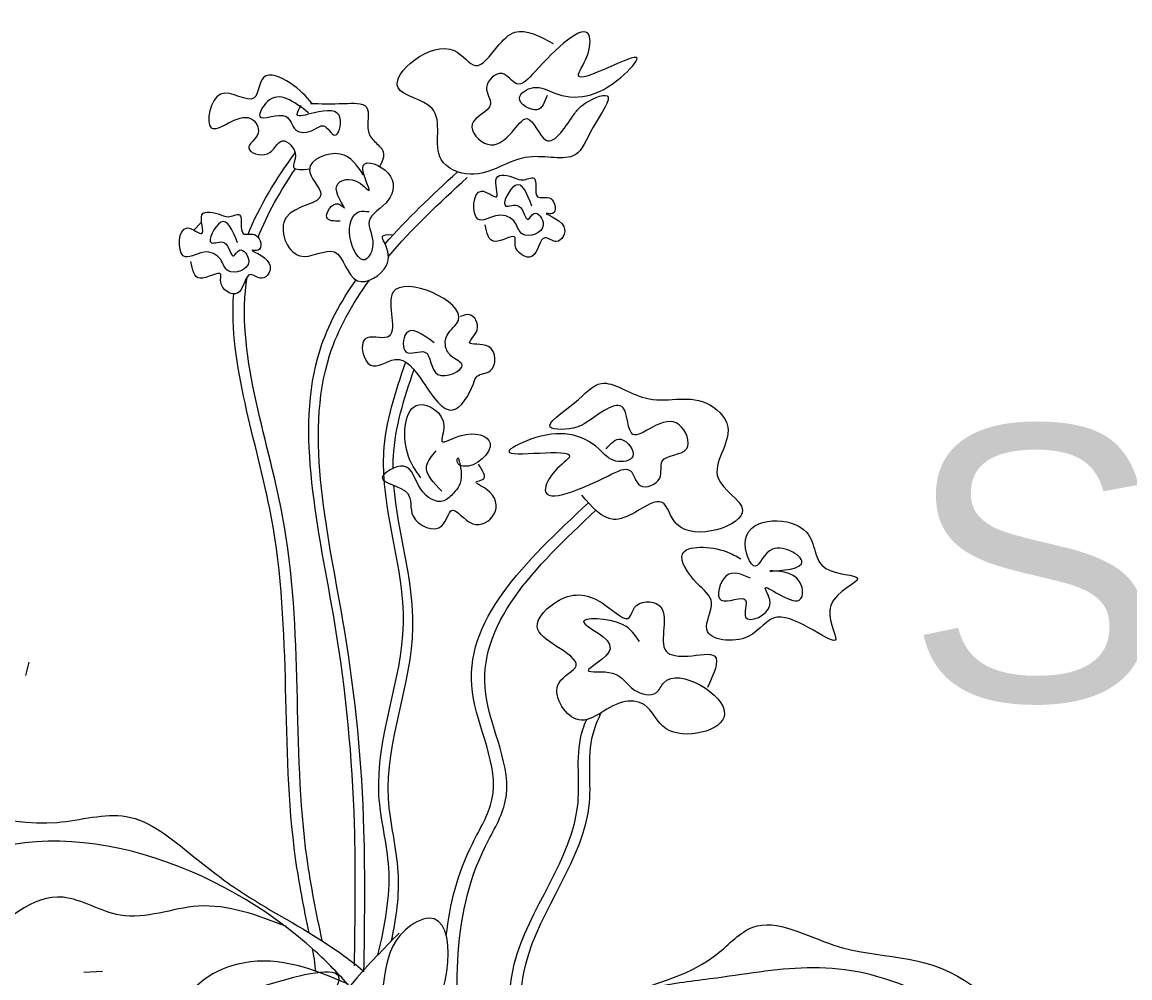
# Model space of a CAD drawing. Header units: metres. Extents: x -2 to 3328848, y -2 to 2725060.
# Drawn here: x 1663899.51 to 1663905.54, y 1363167.64 to 1363172.85 of the extents above; entities that cross this region are included whole.
import ezdxf

# ---------------------------------------------------------------- set-up
doc = ezdxf.new("R2010")
doc.units = ezdxf.units.M
doc.layers.get('0').update_dxf_attribs({"color": 253, "lineweight": 0})
doc.layers.add('8', color=253, linetype='Continuous', lineweight=0)
doc.styles.get("Standard").update_dxf_attribs({"font": 'arial.ttf'})

# ---------------------------------------------------------------- blocks, each defined once
blk = doc.blocks.new('A$C16C20323')
at = {"layer": '8'}
h = blk.add_hatch(dxfattribs=at)
h.set_pattern_fill('SWAMP', color=256, scale=10, angle=-25.01693015991789, style=0)
h.set_pattern_definition([(205.0169301599179, (2187.623461894764, -9811.434357799055), (-208.1074678211192, 145.6265179734853), [31.74999999999995, -222.2499999999996]), (115.0169301599179, (2173.237808845326, -9818.147673771153), (22.06298096990032, 253.0395735269916), [15.87499999999998, -424.0659999999993]), (115.0169301599179, (2169.641350273814, -9819.826023908481), (22.06298096990032, 253.0395735269916), [12.69999999999998, -427.2409999999994]), (115.0169301599179, (2176.834267416823, -9816.469323633824), (22.06298096990032, 253.0395735269916), [12.69999999999998, -427.2409999999994]), (145.0169301599179, (2166.0449823206, -9821.504331757202), (22.06253011914979, 253.0396128370845), [10.16, -243.84]), (85.01693015991793, (2180.430635370038, -9814.791015785104), (230.169997940269, 107.4130948635992), [10.15999999999996, -243.8399999999994])])
edge = h.paths.add_edge_path()
edge.add_spline(control_points=[(3949.401275806507, 685.5373415384347), (3946.275762554331, 686.6833326884916), (3943.152134215678, 687.8508758619537), (3940.031249343592, 689.0315186951884)], knot_values=[186.4269010700747, 186.4269010700747, 186.4269010700747, 186.4269010700747, 196.0259391404553, 196.0259391404553, 196.0259391404553, 196.0259391404553], degree=3, periodic=0)
edge.add_spline(control_points=[(3940.031249343592, 689.0315186951884), (3922.483534738625, 695.669887086533), (3894.290481677221, 707.0570879125407), (3866.721416288812, 715.6069628740624), (3856.226874097192, 718.8615898355602)], knot_values=[196.0259391404553, 196.0259391404553, 196.0259391404553, 196.0259391404553, 249.9981897823692, 283.1712426993253, 283.1712426993253, 283.1712426993253, 283.1712426993253], degree=3, periodic=0)
edge.add_line((3856.226874097192, 718.8615898355602), (3947.277296313594, 969.2507500582105))
edge.add_spline(control_points=[(3947.277296313594, 969.2507500582105), (3957.411127318483, 965.004165355811), (3984.032607751593, 953.8484265726984), (4012.954840524733, 944.4664739512336), (4030.66788823792, 938.2827725138304)], knot_values=[196.0259391404553, 196.0259391404553, 196.0259391404553, 196.0259391404553, 229.1989920574113, 283.1712426993253, 283.1712426993253, 283.1712426993253, 283.1712426993253], degree=3, periodic=0)
edge.add_spline(control_points=[(4030.66788823792, 938.2827725138304), (4033.818177827838, 937.1829928157931), (4036.962155709713, 936.0714109977525), (4040.093734620561, 934.9421004423311)], knot_values=[186.4269010700747, 186.4269010700747, 186.4269010700747, 186.4269010700747, 196.0259391404553, 196.0259391404553, 196.0259391404553, 196.0259391404553], degree=3, periodic=0)
edge.add_spline(control_points=[(4040.093734620561, 934.9421004423311), (4075.752642074091, 922.0827787619019), (4114.331557676094, 904.9092205339803), (4139.310460974215, 873.5530435925575), (4142.089995035509, 869.7145079002621)], knot_values=[62.59018875468962, 62.59018875468962, 62.59018875468962, 62.59018875468962, 171.8932655536912, 186.4269010700747, 186.4269010700747, 186.4269010700747, 186.4269010700747], degree=3, periodic=0)
edge.add_spline(control_points=[(4142.089995035509, 869.7145079002621), (4145.3183117835, 865.2562034543043), (4148.341552461832, 860.5840377530658), (4151.215024965233, 855.7556880078009)], knot_values=[45.70995706407502, 45.70995706407502, 45.70995706407502, 45.70995706407502, 62.59018875468961, 62.59018875468961, 62.59018875468961, 62.59018875468961], degree=3, periodic=0)
edge.add_spline(control_points=[(4151.215024965233, 855.7556880078009), (4158.996097355848, 842.6810061200194), (4165.678962366845, 828.4610711114619), (4172.361827377841, 814.241136102919)], knot_values=[0, 0, 0, 0, 45.70995706407503, 45.70995706407503, 45.70995706407503, 45.70995706407503], degree=3, periodic=0)
edge.add_line((4172.361827377841, 814.241136102919), (4128.305168342107, 693.0850822413013))
edge.add_spline(control_points=[(4128.305168342107, 693.0850822413013), (4104.252048471579, 681.9393793643212), (4046.109851285277, 654.9975249212257), (3984.991114343735, 672.4880799595812), (3949.401275806507, 685.5373415384347)], knot_values=[0, 0, 0, 0, 77.12382427107312, 186.4269010700747, 186.4269010700747, 186.4269010700747, 186.4269010700747], degree=3, periodic=0)
h = blk.add_hatch(dxfattribs=at)
h.set_pattern_fill('SWAMP', color=256, scale=10, angle=-25.01693015991789, style=0)
h.set_pattern_definition([(205.0169301599179, (2037.351883790645, -9862.428259141383), (-208.1074678211192, 145.6265179734853), [31.74999999999995, -222.2499999999996]), (115.0169301599179, (2022.966230741207, -9869.141575113466), (22.06298096990032, 253.0395735269916), [15.87499999999998, -424.0659999999992]), (115.0169301599179, (2019.369772169695, -9870.819925250795), (22.06298096990032, 253.0395735269916), [12.69999999999998, -427.2409999999992]), (115.0169301599179, (2026.562689312705, -9867.463224976153), (22.06298096990032, 253.0395735269916), [12.69999999999998, -427.2409999999992]), (145.0169301599179, (2015.773404216481, -9872.498233099515), (22.06253011914979, 253.0396128370845), [10.16, -243.84]), (85.01693015991793, (2030.159057265919, -9865.784917127432), (230.169997940269, 107.4130948635992), [10.15999999999996, -243.8399999999993])])
edge = h.paths.add_edge_path()
edge.add_spline(control_points=[(3799.129697702389, 634.5434401961065), (3796.004184450212, 635.6894313461635), (3792.880556111559, 636.8569745196401), (3789.759671239473, 638.0376173528748)], knot_values=[186.4269010700747, 186.4269010700747, 186.4269010700747, 186.4269010700747, 196.0259391404553, 196.0259391404553, 196.0259391404553, 196.0259391404553], degree=3, periodic=0)
edge.add_spline(control_points=[(3789.759671239473, 638.0376173528748), (3772.211956634506, 644.6759857442194), (3744.018903573102, 656.0631865702271), (3716.449838184693, 664.6130615317343), (3705.955295993073, 667.8676884932465)], knot_values=[196.0259391404553, 196.0259391404553, 196.0259391404553, 196.0259391404553, 249.9981897823692, 283.1712426993253, 283.1712426993253, 283.1712426993253, 283.1712426993253], degree=3, periodic=0)
edge.add_line((3705.955295993073, 667.8676884932465), (3797.005718209475, 918.2568487158969))
edge.add_spline(control_points=[(3797.005718209475, 918.2568487158969), (3807.139549214364, 914.0102640134828), (3833.761029647474, 902.8545252303702), (3862.683262420614, 893.47257260892), (3880.396310133801, 887.2888711715023)], knot_values=[196.0259391404553, 196.0259391404553, 196.0259391404553, 196.0259391404553, 229.1989920574113, 283.1712426993253, 283.1712426993253, 283.1712426993253, 283.1712426993253], degree=3, periodic=0)
edge.add_spline(control_points=[(3880.396310133801, 887.2888711715023), (3883.546599723719, 886.1890914734649), (3886.690577605594, 885.0775096554244), (3889.822156516442, 883.948199100003)], knot_values=[186.4269010700747, 186.4269010700747, 186.4269010700747, 186.4269010700747, 196.0259391404553, 196.0259391404553, 196.0259391404553, 196.0259391404553], degree=3, periodic=0)
edge.add_spline(control_points=[(3889.822156516442, 883.948199100003), (3925.481063969972, 871.0888774195882), (3964.059979571975, 853.9153191916521), (3989.038882870096, 822.5591422502439), (3991.81841693139, 818.7206065579485)], knot_values=[62.59018875468962, 62.59018875468962, 62.59018875468962, 62.59018875468962, 171.8932655536912, 186.4269010700747, 186.4269010700747, 186.4269010700747, 186.4269010700747], degree=3, periodic=0)
edge.add_spline(control_points=[(3991.81841693139, 818.7206065579485), (3995.046733679381, 814.2623021119907), (3998.069974357713, 809.5901364107522), (4000.943446861114, 804.7617866654728)], knot_values=[45.70995706407502, 45.70995706407502, 45.70995706407502, 45.70995706407502, 62.59018875468961, 62.59018875468961, 62.59018875468961, 62.59018875468961], degree=3, periodic=0)
edge.add_spline(control_points=[(4000.943446861114, 804.7617866654728), (4008.724519251729, 791.6871047776913), (4015.407384262726, 777.4671697691483), (4022.090249273722, 763.2472347606054)], knot_values=[0, 0, 0, 0, 45.70995706407503, 45.70995706407503, 45.70995706407503, 45.70995706407503], degree=3, periodic=0)
edge.add_line((4022.090249273722, 763.2472347606054), (3978.033590237988, 642.0911808989877))
edge.add_spline(control_points=[(3978.033590237988, 642.0911808989877), (3953.98047036746, 630.945478021993), (3895.838273181158, 604.0036235789121), (3834.719536239616, 621.494178617253), (3799.129697702389, 634.5434401961065)], knot_values=[0, 0, 0, 0, 77.12382427107312, 186.4269010700747, 186.4269010700747, 186.4269010700747, 186.4269010700747], degree=3, periodic=0)
h = blk.add_hatch(dxfattribs=at)
h.set_pattern_fill('SWAMP', color=256, scale=10, angle=45, style=0)
h.set_pattern_definition([(237.0180263993318, (-6698.014713595127, 415.1896441260724), (115.384405034858, -226.2791196172369), [31.75, -222.25]), (327.0180263993318, (-6706.656669030141, 401.8730292687069), (253.6556919949687, -13.21328189942098), [15.875, -424.066]), (327.0180263993318, (-6708.817185107648, 398.5438336122716), (253.6556919949687, -13.21328189942098), [12.7, -427.241]), (327.0180263993318, (-6704.496152952634, 405.2022249251422), (253.6556919949687, -13.21328189942098), [12.7, -427.241]), (297.0180263993317, (-6710.977646747633, 395.2147218400314), (253.6556684519339, -13.21373384787839), [10.16, -243.84]), (357.0180263993317, (-6702.335691312634, 408.5313366973969), (138.271263417076, 213.0653857693585), [10.15999999999998, -243.8399999999997])])
edge = h.paths.add_edge_path()
edge.add_spline(control_points=[(3941.818170585917, 705.417346083279), (3942.520007173662, 702.1631865589843), (3943.243449058427, 698.9079073237481), (3943.980244387029, 695.6535298827766)], knot_values=[186.4269010700747, 186.4269010700747, 186.4269010700747, 186.4269010700747, 196.0259391404553, 196.0259391404553, 196.0259391404553, 196.0259391404553], degree=3, periodic=0)
edge.add_spline(control_points=[(3943.980244387029, 695.6535298827766), (3948.123003469213, 677.3552302365388), (3955.493669126459, 647.856249383909), (3960.140846472612, 619.3684016069856), (3961.909858154511, 608.5241123200067)], knot_values=[196.0259391404553, 196.0259391404553, 196.0259391404553, 196.0259391404553, 249.9981897823692, 283.1712426993253, 283.1712426993253, 283.1712426993253, 283.1712426993253], degree=3, periodic=0)
edge.add_line((3961.909858154511, 608.5241123200067), (4222.500220156813, 664.0000005444999))
edge.add_spline(control_points=[(4222.500220156828, 664.0000005444999), (4219.698836999407, 674.6245129980634), (4212.339629324153, 702.5350090638785), (4207.055908465423, 732.4782700329633), (4203.386340099678, 750.8773050828131)], knot_values=[196.0259391404553, 196.0259391404553, 196.0259391404553, 196.0259391404553, 229.1989920574113, 283.1712426993253, 283.1712426993253, 283.1712426993253, 283.1712426993253], degree=3, periodic=0)
edge.add_spline(control_points=[(4203.386340099678, 750.8773050828131), (4202.733702382597, 754.1495984521134), (4202.068501796515, 757.417276410586), (4201.384025393971, 760.6751316651607)], knot_values=[186.4269010700747, 186.4269010700747, 186.4269010700747, 186.4269010700747, 196.0259391404553, 196.0259391404553, 196.0259391404553, 196.0259391404553], degree=3, periodic=0)
edge.add_spline(control_points=[(4201.384025393971, 760.6751316651607), (4193.589976006289, 797.7719324571772), (4181.927932729202, 838.3583905169471), (4154.33555454931, 867.4413083337095), (4150.91920699089, 870.72592934973)], knot_values=[62.59018875468962, 62.59018875468962, 62.59018875468962, 62.59018875468962, 171.8932655536912, 186.4269010700747, 186.4269010700747, 186.4269010700747, 186.4269010700747], degree=3, periodic=0)
edge.add_spline(control_points=[(4150.91920699089, 870.72592934973), (4146.951257040782, 874.5408842317374), (4142.743091832264, 878.182375975066), (4138.359496107121, 881.6971866398053)], knot_values=[45.70995706407502, 45.70995706407502, 45.70995706407502, 45.70995706407502, 62.59018875468961, 62.59018875468961, 62.59018875468961, 62.59018875468961], degree=3, periodic=0)
edge.add_spline(control_points=[(4138.359496107121, 881.6971866398053), (4126.489163042104, 891.2149377891001), (4113.332447953348, 899.8037726621224), (4100.175732864591, 908.3926075351446)], knot_values=[0, 0, 0, 0, 45.70995706407503, 45.70995706407503, 45.70995706407503, 45.70995706407503], degree=3, periodic=0)
edge.add_line((4100.175732864591, 908.3926075351446), (3974.083613275652, 881.5494339098477))
edge.add_spline(control_points=[(3974.083613275652, 881.5494339098477), (3959.712420784257, 859.2728072688296), (3924.973779305117, 805.4248230663907), (3933.82644288482, 742.4720640448468), (3941.818170585917, 705.417346083279)], knot_values=[0, 0, 0, 0, 77.12382427107312, 186.4269010700747, 186.4269010700747, 186.4269010700747, 186.4269010700747], degree=3, periodic=0)
h = blk.add_hatch(dxfattribs=at)
h.set_pattern_fill('SWAMP', color=256, scale=10, angle=-25.01693015991789, style=0)
h.set_pattern_definition([(205.0169301599179, (2142.412013544599, -9886.716632810716), (-208.1074678211192, 145.6265179734853), [31.74999999999995, -222.2499999999996]), (115.0169301599179, (2128.026360495161, -9893.429948782814), (22.06298096990032, 253.0395735269916), [15.87499999999998, -424.0659999999993]), (115.0169301599179, (2124.42990192365, -9895.108298920128), (22.06298096990032, 253.0395735269916), [12.69999999999998, -427.2409999999993]), (115.0169301599179, (2131.622819066659, -9891.751598645471), (22.06298096990032, 253.0395735269916), [12.69999999999998, -427.2409999999993]), (145.0169301599179, (2120.833533970435, -9896.786606768848), (22.06253011914979, 253.0396128370845), [10.16, -243.84]), (85.01693015991793, (2135.219187019873, -9890.07329079675), (230.169997940269, 107.4130948635992), [10.15999999999996, -243.8399999999993])])
edge = h.paths.add_edge_path()
edge.add_spline(control_points=[(3904.189827456343, 610.2550665267736), (3901.064314204166, 611.4010576768305), (3897.940685865513, 612.5686008502926), (3894.819800993428, 613.7492436835273)], knot_values=[186.4269010700747, 186.4269010700747, 186.4269010700747, 186.4269010700747, 196.0259391404553, 196.0259391404553, 196.0259391404553, 196.0259391404553], degree=3, periodic=0)
edge.add_spline(control_points=[(3894.819800993428, 613.7492436835273), (3877.272086388461, 620.3876120748719), (3849.079033327056, 631.7748129008942), (3821.509967938648, 640.3246878624013), (3811.015425747028, 643.5793148239136)], knot_values=[196.0259391404553, 196.0259391404553, 196.0259391404553, 196.0259391404553, 249.9981897823692, 283.1712426993253, 283.1712426993253, 283.1712426993253, 283.1712426993253], degree=3, periodic=0)
edge.add_line((3811.015425747028, 643.5793148239136), (3902.065847963429, 893.968475046564))
edge.add_spline(control_points=[(3902.065847963429, 893.968475046564), (3912.199678968318, 889.7218903441499), (3938.821159401428, 878.5661515610373), (3967.743392174569, 869.1841989395871), (3985.456439887756, 863.0004975021839)], knot_values=[196.0259391404553, 196.0259391404553, 196.0259391404553, 196.0259391404553, 229.1989920574113, 283.1712426993253, 283.1712426993253, 283.1712426993253, 283.1712426993253], degree=3, periodic=0)
edge.add_spline(control_points=[(3985.456439887756, 863.0004975021839), (3988.606729477673, 861.900717804132), (3991.750707359548, 860.7891359860914), (3994.882286270396, 859.65982543067)], knot_values=[186.4269010700747, 186.4269010700747, 186.4269010700747, 186.4269010700747, 196.0259391404553, 196.0259391404553, 196.0259391404553, 196.0259391404553], degree=3, periodic=0)
edge.add_spline(control_points=[(3994.882286270396, 859.65982543067), (4030.541193723926, 846.8005037502408), (4069.12010932593, 829.6269455223191), (4094.09901262405, 798.270768580911), (4096.878546685344, 794.4322328886155)], knot_values=[62.59018875468962, 62.59018875468962, 62.59018875468962, 62.59018875468962, 171.8932655536912, 186.4269010700747, 186.4269010700747, 186.4269010700747, 186.4269010700747], degree=3, periodic=0)
edge.add_spline(control_points=[(4096.878546685344, 794.4322328886155), (4100.106863433335, 789.9739284426578), (4103.130104111668, 785.3017627414192), (4106.003576615069, 780.4734129961398)], knot_values=[45.70995706407502, 45.70995706407502, 45.70995706407502, 45.70995706407502, 62.59018875468961, 62.59018875468961, 62.59018875468961, 62.59018875468961], degree=3, periodic=0)
edge.add_spline(control_points=[(4106.003576615069, 780.4734129961398), (4113.784649005684, 767.3987311083729), (4120.46751401668, 753.1787960998154), (4127.150379027677, 738.9588610912579)], knot_values=[0, 0, 0, 0, 45.70995706407503, 45.70995706407503, 45.70995706407503, 45.70995706407503], degree=3, periodic=0)
edge.add_line((4127.150379027677, 738.9588610912579), (4083.093719991943, 617.8028072296402))
edge.add_spline(control_points=[(4083.093719991943, 617.8028072296547), (4059.040600121414, 606.6571043526601), (4000.898402935112, 579.7152499095791), (3939.77966599357, 597.2058049479201), (3904.189827456343, 610.2550665267736)], knot_values=[0, 0, 0, 0, 77.12382427107312, 186.4269010700747, 186.4269010700747, 186.4269010700747, 186.4269010700747], degree=3, periodic=0)
for p, q in [((4069.117740672009, 1285.97986519639), (4064.889542739271, 1290.208063129128)), ((4157.738011952562, 1053.805192396492), (4159.490475348968, 1046.795359506603))]:
    blk.add_line(p, q, dxfattribs=at)
for points in [[(3879.344053761379, 1358.252421836802), (3884.79434278635, 1350.568444735207), (3894.171218708667, 1356.746327161043), (3886.564827644659, 1362.464193891323), (3875.683124179719, 1359.659328422331), (3839.642721541371, 1367.920352730082), (3830.999396144514, 1378.228747309793), (3862.443020148377, 1368.93957221141), (3857.928570187476, 1379.058580697307), (3856.790517907575, 1390.674736156911), (3885.711264609679, 1371.176312184438), (3895.758289613368, 1364.520502266208), (3903.446976683947, 1369.949837197051), (3911.80576019139, 1362.545470184716), (3909.750786088145, 1353.553758195088), (3919.614407126966, 1342.776400217783), (3911.274455548759, 1332.007963950669), (3898.318893406831, 1338.384180172372), (3889.960099910648, 1345.788521192848), (3879.931916824935, 1334.271553823488), (3864.43459280752, 1348.611314851438), (3860.489173980939, 1352.92225860347), (3847.065708640497, 1358.080937940711), (3854.589813686674, 1341.215895541154), (3864.270063427626, 1326.316947120151), (3889.043145420306, 1325.180696128224), (3920.486802091182, 1315.891478645233), (3936.148655488476, 1323.846085348556), (3941.093324811969, 1351.290168322284), (3959.379173458074, 1362.428396289495), (3929.238088458253, 1382.395800052294), (3917.705120485654, 1374.251833247032), (3906.153257950573, 1384.280634130217), (3896.574136145413, 1392.153980932893), (3876.03105752448, 1386.075244212694)], [(4005.433090347055, 1353.943626641001), (4017.484814518073, 1364.965877375431), (4031.545205081478, 1367.971928037903), (4036.566733970787, 1356.949705148621), (4054.644320227322, 1358.953748205324), (4059.66589481385, 1340.917332849869), (4038.575354665969, 1345.927454414192), (4034.55811327562, 1337.911282187397), (4039.579687862148, 1329.895109960602), (4029.536538689092, 1326.889031452967), (4021.502055908422, 1333.903196073992), (4014.471906323932, 1325.887023847197), (4015.476193822906, 1319.87489467709), (4006.437423543248, 1318.872859226172)], [(4007.441711042236, 1348.933505076679), (4029.536538689092, 1354.945662091919), (4033.553825776646, 1346.929462019976), (4019.493435213255, 1346.929462019976), (4014.471906323932, 1339.915325244099), (4004.428802848081, 1339.915325244099), (3999.407228261553, 1341.919368300802), (3993.381366176036, 1336.909246736464), (3990.368457981895, 1345.927454414192), (4004.428802848081, 1348.933505076679), (4013.467573127738, 1347.931497470894), (4011.458952432571, 1352.941619035231)], [(4006.437423543248, 1353.943626641001), (3988.359837286727, 1353.943626641001), (3976.308113115709, 1351.939583584299), (3975.303779919515, 1338.913289793181), (3971.286538529181, 1332.901160623074), (3967.269297138831, 1327.891066903885), (3969.277917834013, 1319.87489467709)], [(3978.035695993211, 1315.441056269887), (3990.443904069194, 1326.789317982457), (4006.988120574242, 1318.536044331089), (4000.78403938486, 1305.124485089527), (4019.396282953036, 1292.744588535043), (4012.158211080678, 1272.11141832919), (3993.545921815297, 1274.174715858167), (3981.137759436504, 1258.699859087643), (3965.627533614432, 1266.953104893862), (3966.661569994598, 1279.333029293495), (3967.695560677559, 1282.42798950955), (3962.525470171124, 1283.459652196612)], [(3990.443904069194, 1290.681263160917), (3997.681975941552, 1292.744588535043), (3991.47789475217, 1299.966199499348), (3988.375877006067, 1297.902874125222), (3992.511931132336, 1308.219445305582), (3982.17175011948, 1312.346096053847), (3974.933678247122, 1307.187782618519), (3978.035695993211, 1320.599369705214), (3964.593497234266, 1316.472718956964), (3964.593497234266, 1302.029497028339), (3974.933678247122, 1290.681263160917), (3972.865651183994, 1278.301366606433), (3977.001705310249, 1270.04809295505), (3985.273813562773, 1282.42798950955), (3980.103723056338, 1295.839548751097), (3974.933678247122, 1295.839548751097)], [(3887.426955810588, 1298.860942089432), (3896.465771787451, 1309.883164978713), (3901.487300676774, 1298.860942089432), (3894.457151092283, 1298.860942089432), (3889.435576505755, 1291.846777468407), (3886.422668311614, 1294.852855976027), (3881.401093725086, 1288.840726805935), (3892.448530397116, 1283.830605241612), (3896.465771787451, 1289.842734411704), (3905.504542067123, 1293.850820525109), (3916.551978739153, 1291.846777468407), (3914.543358043986, 1306.877114316241), (3906.508875263302, 1303.871035808606), (3906.508875263302, 1313.891251092104), (3896.465771787451, 1313.891251092104), (3892.448530397116, 1312.889243486334), (3886.422668311614, 1313.891251092104), (3884.414047616432, 1303.871035808606), (3877.383852334737, 1302.869028202836), (3876.379564835763, 1294.852855976027), (3879.392473029919, 1294.852855976027), (3870.353702750246, 1287.838691355002), (3874.370944140595, 1279.822519128207), (3880.396806226097, 1281.826562184895), (3887.426955810588, 1271.806346901398), (3896.465771787451, 1277.818476071505), (3896.465771787451, 1281.826562184895), (3907.51316276229, 1279.822519128207), (3912.534737348818, 1288.840726805935)], [(4045.575983855291, 1279.099324976833), (4054.614799832154, 1290.121547866114), (4059.636328721477, 1279.099324976833), (4052.606179136987, 1279.099324976833), (4047.584604550459, 1272.085160355808), (4044.571696356317, 1275.091238863428), (4039.550121769789, 1269.079109693321), (4050.597558441819, 1264.068988128998), (4054.614799832154, 1270.081117299105), (4063.653570111826, 1274.089203412495), (4074.701006783856, 1272.085160355808), (4072.692386088689, 1287.115497203627), (4064.657903308005, 1284.109418696007), (4064.657903308005, 1294.129633979504), (4054.614799832154, 1294.129633979504), (4050.597558441819, 1293.127626373735), (4044.571696356317, 1294.129633979504), (4042.563075661135, 1284.109418696007), (4035.53288037944, 1283.107411090223), (4034.528592880466, 1275.091238863428), (4037.541501074622, 1275.091238863428), (4028.502730794949, 1268.077074242403), (4032.519972185299, 1260.060902015593), (4038.545834270801, 1262.064945072296), (4045.575983855291, 1252.044729788799), (4054.614799832154, 1258.056858958906), (4054.614799832154, 1262.064945072296), (4065.662190806994, 1260.060902015593), (4070.683765393522, 1269.079109693321)], [(3939.975955323331, 1225.435434187584), (3955.04063338571, 1230.445555751907), (3955.04063338571, 1220.425312623262), (3944.997529909859, 1220.425312623262), (3937.967334628163, 1208.401054283047), (3924.911322958171, 1213.411175847385), (3930.937185043673, 1218.421269566559), (3933.950093237829, 1224.433398736666), (3932.94580573884, 1229.443520300989), (3926.919943653338, 1237.459692527784), (3962.070782970201, 1252.490029375618), (3965.083736861561, 1228.441512695204), (3977.13546103258, 1227.439477244287), (3974.122507141219, 1213.411175847385), (3961.066495471227, 1216.417226509857), (3946.001817408847, 1204.392968169657), (3929.932851847494, 1189.362631321823), (3918.885460872654, 1203.390960563873), (3916.876840177487, 1207.399046677278), (3909.846644895792, 1210.405097339764), (3910.85093239478, 1223.431391130882), (3920.894081567822, 1225.435434187584), (3916.876840177487, 1232.449598808609), (3920.894081567822, 1240.465771035404), (3925.915610457145, 1239.463735584486)], [(3847.587903025866, 1168.383874999661), (3839.743931897523, 1173.60127583639), (3833.207312139173, 1164.470852217255), (3842.358588940304, 1161.862151798905), (3851.509865741435, 1168.383874999661), (3888.114972945987, 1173.60127583639), (3899.880906789913, 1167.07955263562), (3867.197807998135, 1164.470852217255), (3875.041733429287, 1156.644778807324), (3880.271047514849, 1146.210004979013), (3846.280597353078, 1154.036078388945), (3834.514663509166, 1156.644778807324), (3829.28534942359, 1148.81867755223), (3818.826766949671, 1152.73172817977), (3817.519415579678, 1161.862151798905), (3804.446176062964, 1168.383874999661), (3808.368138778533, 1181.427349246336), (3822.74872966524, 1180.122999037147), (3833.207312139173, 1176.209976254755), (3838.436626224735, 1190.557772865457), (3858.046531197004, 1182.731699455511), (3863.275799585361, 1180.122999037147), (3877.656390472068, 1180.122999037147), (3864.583150955354, 1193.166473283822), (3850.202560068647, 1203.601247112132), (3826.670692380809, 1195.775145857038), (3793.98754789184, 1193.166473283822), (3782.221614047914, 1180.122999037147), (3787.450928133476, 1152.73172817977), (3774.377688616776, 1135.775231150703), (3809.67549014854, 1127.949157740757), (3817.519415579678, 1139.688253933095), (3831.900006466385, 1134.470880941513), (3843.665940310297, 1130.557830313974), (3860.66114254258, 1143.601304560649)], [(3947.125740193456, 1152.940483244947), (3954.363857763019, 1166.352042486509), (3948.159776573622, 1192.143498282541), (3934.717577814677, 1180.795264415119), (3935.751568497639, 1172.541990763737), (3925.411433181987, 1175.636950979791), (3909.901207359901, 1171.510328076689), (3924.377442499026, 1159.13043152219), (3927.479460245115, 1161.193756896329), (3927.479460245115, 1163.257054425307), (3925.411433181987, 1155.003780773939), (3929.547487308242, 1144.68720959358), (3934.717577814677, 1140.560586690463), (3947.125740193456, 1146.750534967705), (3956.431884826146, 1159.13043152219), (3967.806056521964, 1152.940483244947), (3954.363857763019, 1144.68720959358), (3951.261794319726, 1132.307313039095), (3935.751568497639, 1127.149027448915), (3930.581523688408, 1135.402273255135), (3919.207351992591, 1128.18066229083), (3907.833180296773, 1133.338975726158), (3911.969234423028, 1146.750534967705), (3917.139324929463, 1150.877157870822), (3914.03726148617, 1151.908820557885), (3916.105288549297, 1160.162094209252)], [(3935.751568497639, 1145.718872280642), (3944.023722447368, 1159.130431522204), (3938.853631940932, 1167.383705173572)], [(3770.054230248206, 1098.926940947971), (3783.127515462111, 1100.231291157161), (3785.742126807687, 1087.187816910486), (3772.668887290987, 1087.187816910486), (3772.668887290987, 1078.05739329135), (3759.595647774273, 1084.579116492121), (3762.210304817054, 1093.709540111242), (3743.907751214778, 1087.187816910486), (3745.215056887566, 1098.926940947971), (3759.595647774273, 1102.839963730363), (3742.600399844785, 1106.753014357917), (3758.28829640428, 1114.579087767863), (3767.439573205411, 1105.448664148742), (3772.668887290987, 1119.796488604592), (3739.985742802004, 1123.709511386984), (3729.527160328085, 1104.144313939552), (3712.531912398597, 1098.926940947971), (3726.91250328529, 1084.579116492121), (3724.297846242509, 1066.318269253865), (3755.673639361499, 1078.05739329135), (3771.361581618199, 1067.62261946304), (3793.586097936044, 1071.535670090594), (3790.971440893263, 1085.883466701296), (3798.815412021606, 1096.318240529607), (3806.659337452744, 1111.970387349498), (3783.127515462111, 1113.274737558673), (3775.283544333768, 1109.361714776282)], [(3829.738254433483, 1064.989276089818), (3838.889531234629, 1074.119699708939), (3859.806741879685, 1075.424049918129), (3845.426150992978, 1061.076225462264), (3857.192084836905, 1049.337129269927), (3844.11884532019, 1048.032779060737), (3832.352911476279, 1038.902355441616), (3820.586977632353, 1037.598005232427), (3816.665014916784, 1042.815378224008), (3783.9818704278, 1025.858881194941), (3815.357663546791, 1018.032807784995), (3827.123597390702, 1031.076254186522), (3838.889531234629, 1032.380604395712), (3863.728704595254, 1023.250180776577), (3872.879981396385, 1042.815378224008), (3863.728704595254, 1051.945801843143), (3874.187332766393, 1062.380575671454), (3884.645915240311, 1072.81534949975), (3872.879981396385, 1087.163173955614), (3848.040808035759, 1084.55447353725), (3834.96756851906, 1078.032722491331), (3832.352911476279, 1083.25012332806), (3819.279671959564, 1084.55447353725), (3815.357663546791, 1059.771875253089), (3803.591729702865, 1057.163202679872), (3789.211184513377, 1057.163202679872), (3793.133147228946, 1040.206705650806)], [(4019.185984410447, 911.8950163979862), (4066.731048458241, 922.8143236248834), (4108.606323050626, 917.9935769036056), (4139.207457131401, 927.6350703461758), (4184.303927783447, 900.3174777470958), (4214.905061864221, 872.9998851480159), (4261.612130546113, 871.3929695742518), (4288.992114264416, 855.3237859914916)], [(3902.451146148349, 828.0061933924117), (3860.57587155595, 866.5722228529594), (3788.099417185585, 897.1036465995676), (3768.772377919217, 911.5658867634156), (3725.286550994206, 901.9243933208454), (3654.420694653672, 882.6413785905715), (3625.430112905524, 839.2546302538794), (3715.949433668822, 831.2200523850879), (3638.314805749775, 840.8615458276436), (3678.579482312329, 876.2137162955296), (3788.099417185585, 884.2482941643357), (3820.311194993395, 879.4275474430578), (3870.239368340539, 855.3237859914916), (3887.955855274267, 829.6131368113238)], [(3958.821711614801, 908.3520556158874), (3982.980499273457, 882.6413785905715), (3999.086388177369, 832.826967958852), (3994.254594087863, 823.1854466711338), (3986.201695333119, 834.4338835326016), (3945.93697307336, 856.9307294104037), (3942.715822710903, 916.3866613298414), (3955.600515555139, 909.9589711896515), (3971.706404459052, 855.3237859914916), (3992.644041755237, 828.0061933924117)], [(3986.201695333119, 881.0344630168074), (4042.57221510238, 892.2828998782898), (4074.78399291019, 864.9653072792098), (4065.120450428396, 842.4684614014077), (4040.961662769754, 850.5030392702138), (4005.528734599488, 864.9653072792098), (3991.033443725406, 884.2482941643357), (4028.076969925503, 881.0344630168074), (4060.288702036109, 860.144560557932), (4060.288702036109, 848.8961236964496)]]:
    blk.add_spline(points, degree=3, dxfattribs=at)
for points in [[(4039.943067072221, 1283.678101455222), (4033.917385434615, 1298.705960745658), (4024.890926158172, 1313.19245710826), (4014.668848906033, 1327.463254966769)], [(3966.33864861849, 1278.634060199718), (3954.583157804911, 1291.913141593086), (3941.154729212518, 1304.632429922869), (3927.390102976031, 1317.239220877378)], [(4034.438514969894, 1282.064225203761), (4029.584132788586, 1294.655593906322), (4022.588989577736, 1306.860753166457), (4014.506636065926, 1318.869771484966)], [(3964.572664102001, 1271.717226727251), (3952.051592687989, 1286.398526388362), (3937.364883472314, 1300.355167287558), (3922.274072264452, 1314.176588876708)], [(4037.063624439135, 1274.533024929096), (4037.014090219469, 1274.692343620725), (4036.964189256993, 1274.85159614919), (4036.913923606349, 1275.010782885143)], [(3845.938778302094, 1059.651626520816), (3845.96856791708, 1059.703878189186), (3845.998366951768, 1059.756129214828), (3846.028165986456, 1059.808380240484)], [(4003.57038083105, 887.6903441346185), (4004.315493640286, 895.5365378630777), (4004.791815483099, 897.7322273422578), (4005.265704849735, 899.9280041658312)]]:
    blk.add_open_spline(points, degree=3, dxfattribs=at)
for points, knots in [([(3977.661984241538, 887.6515836903382), (3977.286928218629, 913.1468624627851), (3976.379091507741, 974.8591097272692), (3986.605088892888, 1082.573648153073), (4014.470446608655, 1192.0405104942), (3984.037814202893, 1246.310040459906), (3974.661604462497, 1259.039801853996)], [0, 0, 0, 0, 76.17265438985169, 184.3786735754333, 331.6825997913093, 379.789458531638, 379.789458531638, 379.789458531638, 379.789458531638]), ([(3982.778014953117, 890.7142156910086), (3982.402958930208, 916.2094944634555), (3981.495122219334, 977.9217417279397), (3991.721119604466, 1085.636280153729), (4019.240992766165, 1193.745933644092), (3990.308390720733, 1247.275795029094), (3981.943579869534, 1259.10238354986)], [0, 0, 0, 0, 76.17265438985169, 184.3786735754333, 331.6825997913093, 376.0251100793664, 376.0251100793664, 376.0251100793664, 376.0251100793664]), ([(4000.032390612134, 904.1425381272966), (4003.192313108913, 918.9131374491517), (4018.336348329642, 994.0223299011668), (4004.812377769485, 1112.881447256714), (4047.058410911341, 1220.744134678444), (4040.334112291675, 1260.888052718376)], [11.00658633662366, 11.00658633662366, 11.00658633662366, 11.00658633662366, 56.15571269397062, 240.4913395866843, 370.0792225281242, 370.0792225281242, 370.0792225281242, 370.0792225281242]), ([(4007.110951935218, 908.5620981977518), (4009.916691002669, 921.8609857437805), (4024.305991632515, 995.5128492494514), (4011.32286199891, 1109.618638070689), (4050.597977654557, 1213.974438171685), (4047.603055061933, 1251.653743354425)], [15.5094357905698, 15.5094357905698, 15.5094357905698, 15.5094357905698, 56.15571269397062, 240.4913395866843, 360.2222967669044, 360.2222967669044, 360.2222967669044, 360.2222967669044]), ([(3970.142405653503, 896.7343082959669), (3966.448848719941, 912.2281138776125), (3960.79579681225, 940.8376408660806), (3977.495215919989, 1000.249827841832), (3942.845483310215, 1074.144922564632), (3975.742124736527, 1153.067750524348), (3960.770244884217, 1198.994835287445), (3955.188800110904, 1215.103761801041)], [8.740125778906199, 8.740125778906199, 8.740125778906199, 8.740125778906199, 55.72206848529639, 95.47198871725973, 188.3421190764294, 280.8757846593291, 330.949171687358, 330.949171687358, 330.949171687358, 330.949171687358]), ([(3962.029563329765, 1157.959885407745), (3962.04361193339, 1160.133699093971), (3961.623845630573, 1177.994049555808), (3956.093701030055, 1195.580639665273), (3950.783009776031, 1211.006073644934)], [274.2445322367765, 274.2445322367765, 274.2445322367765, 274.2445322367765, 280.8757846593291, 328.819038590161, 328.819038590161, 328.819038590161, 328.819038590161]), ([(3962.858927745852, 904.2442335323831), (3960.244317033619, 916.5562615816707), (3956.577384360193, 941.9893876329552), (3972.379185208396, 998.2080824564291), (3940.182078391081, 1066.872631324975), (3959.580046188305, 1123.569857638035), (3961.614810996311, 1148.787753795255)], [18.39399622743644, 18.39399622743644, 18.39399622743644, 18.39399622743644, 55.72206848529639, 95.47198871725973, 188.3421190764294, 264.9386396956324, 264.9386396956324, 264.9386396956324, 264.9386396956324]), ([(3933.440525045022, 906.9250735649075), (3931.52661299106, 924.0203627786796), (3925.206034377014, 948.8856045556422), (3899.658358946559, 989.3430301579174), (3941.169037900341, 1060.630245975361), (3891.012849878927, 1107.866036635427), (3857.0818195147, 1139.470396109096)], [87.77061002824465, 87.77061002824465, 87.77061002824465, 87.77061002824465, 139.6098114779182, 165.4890118185405, 224.2268259456542, 343.6085110357438, 343.6085110357438, 343.6085110357438, 343.6085110357438]), ([(3924.083854564902, 827.8822557928615), (3928.834207894572, 872.2988587980617), (3932.361660943294, 925.1905519220418), (3892.495915950334, 988.3221435426349), (3933.23682238035, 1058.287411817535), (3885.941892888295, 1104.831970475232), (3853.142804113377, 1135.444713000219)], [11.29439217984022, 11.29439217984022, 11.29439217984022, 11.29439217984022, 139.6098114779182, 165.4890118185405, 224.2268259456542, 339.825566555856, 339.825566555856, 339.825566555856, 339.825566555856]), ([(3890.783095719933, 828.6637565328965), (3893.314980006966, 850.1312056602874), (3899.589745330682, 903.3339551158097), (3849.006821668867, 959.4972623840549), (3858.781815978553, 1007.689074806371), (3851.622367447737, 1023.801678155254), (3850.205334101483, 1026.780959974243)], [0, 0, 0, 0, 63.03946308035302, 156.2306140880868, 195.7181300408939, 204.7635272574611, 204.7635272574611, 204.7635272574611, 204.7635272574611]), ([(3896.922332573842, 828.6637565328965), (3899.454216860875, 850.1312056602874), (3905.728982184592, 903.3339551158097), (3855.146058522776, 959.4972623840549), (3864.662021887474, 1006.41202335068), (3858.806719864282, 1021.305674870873), (3858.04663920711, 1023.058475485272)], [0, 0, 0, 0, 63.03946308035302, 156.2306140880868, 195.7181300408939, 201.0079324091566, 201.0079324091566, 201.0079324091566, 201.0079324091566]), ([(3985.37986729297, 879.7925084098642), (3991.142569658827, 886.3230385163297), (4044.015726828948, 940.9527989463204), (4139.761064518447, 976.5000243929353), (4222.025245256591, 933.2039722959853), (4255.447956763033, 921.1388950851942), (4299.20149445867, 826.0081390514642), (4273.223244354274, 884.6582460108148), (4289.361506311514, 929.0125309756222), (4223.578722814331, 990.295820586176), (4159.618125784371, 959.2173983196808), (4102.91969170027, 977.6091394613868), (4071.982491682647, 951.4181732014367), (4039.286515269458, 926.100921945439), (4006.884627215128, 909.6302847168663), (3984.784530700956, 893.7564876360375), (3978.084878253518, 888.2026716264918)], [63.26001230709954, 63.26001230709954, 63.26001230709954, 63.26001230709954, 89.17451902122559, 286.8041655239657, 297.6034086570767, 364.2271355197349, 425.451555346809, 449.3462825642397, 502.4722976925441, 569.6006009927654, 656.631660004931, 693.8143380147527, 734.9468262305987, 767.1321628895511, 819.8572841233325, 844.8594603766493, 844.8594603766493, 844.8594603766493, 844.8594603766493])]:
    blk.add_open_spline(points, degree=3, knots=knots, dxfattribs=at)

msp = doc.modelspace()

# ---------------------------------------------------------------- block references
at = {"xscale": -0.010140944072121, "yscale": 0.010140944072121, "zscale": 0.010140944072121}
msp.add_blockref('A$C16C20323', (1663941.708686159, 1363158.672890357), dxfattribs=at)
msp.add_blockref('A$C16C20323', (1663941.708686159, 1363158.672890357), dxfattribs=at)

# ---------------------------------------------------------------- texts
at = {"linetype": 'Continuous', "insert": (1663904.323820204, 1363170.648704382), "char_height": 1.5, "attachment_point": 1}
msp.add_mtext_dynamic_manual_height_columns('SALA DE ESTAR', width=45.32035914068729, gutter_width=125, heights=[0], dxfattribs=at)

doc.saveas('drawing.dxf')
